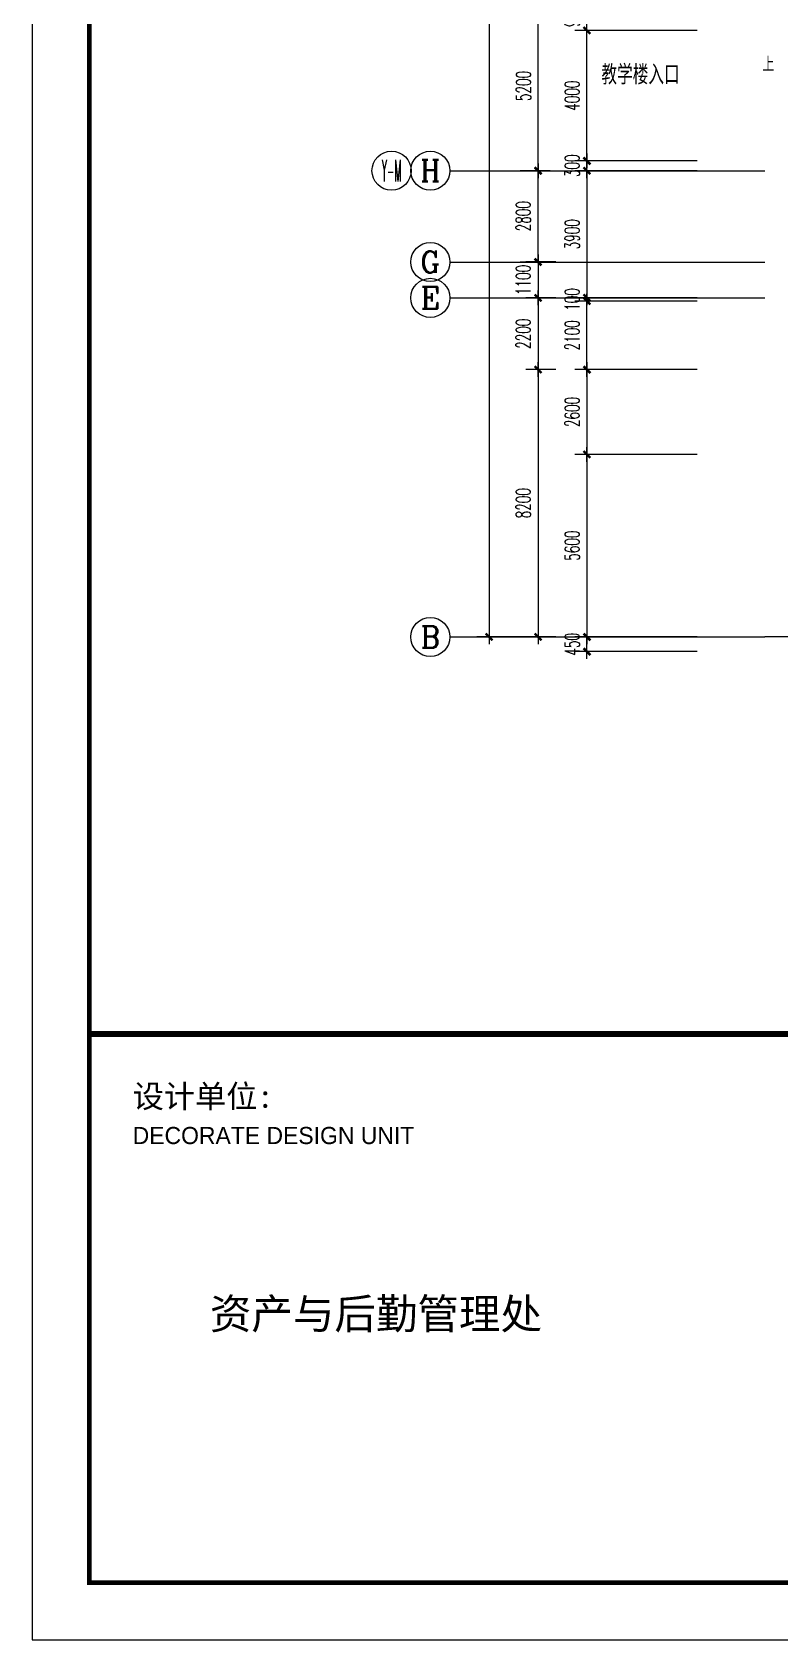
# Model space of a CAD drawing. Extents: x 1575758 to 1999219, y -897052 to -636879.
# Drawn here: x 1575758 to 1598680, y -741246 to -691940 of the extents above; entities that cross this region are included whole.
import ezdxf
from ezdxf.enums import TextEntityAlignment as Align

# ---------------------------------------------------------------- set-up
doc = ezdxf.new("R2010")
doc.units = 0
doc.header["$LTSCALE"] = 1500
doc.header["$MEASUREMENT"] = 0
doc.layers.get('0').update_dxf_attribs({"linetype": 'CONTINUOUS', "lineweight": 5})
doc.layers.get('DEFPOINTS').update_dxf_attribs({"linetype": 'CONTINUOUS', "lineweight": 5})
for name, color, linetype, lineweight in [('AXIS', 7, 'CONTINUOUS', 5), ('AXIS_TEXT', 7, 'CONTINUOUS', 5), ('P-S-TEXT', 7, 'CONTINUOUS', 5), ('PUB_DIM', 7, 'CONTINUOUS', 5)]:
    doc.layers.add(name, color=color, linetype=linetype, lineweight=lineweight)
doc.styles.add('COMPLEX', font='COMPLEX')
doc.styles.add('DIM_FONT', font='romans.shx', dxfattribs={"width": 0.6})
doc.styles.add('H1', font='romans.shx', dxfattribs={"width": 1.2, "bigfont": 'hztxt.shx'})
doc.styles.get("Standard").update_dxf_attribs({"font": 'simhei.ttf', "height": 1.2})
doc.dimstyles.new('NORMAL', dxfattribs={"dimscale": 1.5, "dimtxt": 300, "dimasz": 1, "dimexe": 250, "dimexo": 300, "dimgap": 150, "dimtad": 1, "dimdec": 0, "dimdsep": 46, "dimtxsty": 'DIM_FONT', "dimblk1": '_DIMX', "dimblk2": '_DIMX', "dimsah": 1, "dimcen": 2.5, "dimdle": 0.3, "dimclrd": 256, "dimclre": 256, "dimclrt": 256, "dimadec": 0, "dimazin": 0, "dimtfac": 1, "dimtdec": 0, "dimtix": 1, "dimtmove": 2, "dimatfit": 3, "dimldrblk": '_DIMX', "dimfxl": 1, "dimtvp": 1, "dimtolj": 1, "dimtzin": 0, "dimlwd": -1, "dimlwe": -1, "dimarcsym": 0})

# ---------------------------------------------------------------- blocks, each defined once
blk = doc.blocks.new('_AXISO')
blk.add_circle((0, 0), 0.5)
at = {"layer": 'AXIS_TEXT', "style": 'COMPLEX', "width": 1.041667}
blk.add_attdef('A', text='', height=0.56, dxfattribs=at).set_placement((-0.25, -0.28), (0.25, -0.28), align=Align.FIT)
blk = doc.blocks.new('_DIMX')
blk.add_line((-150, 0), (150, 0))
at = {"const_width": 50}
blk.add_lwpolyline([(-70, -70), (70, 70)], dxfattribs=at)
blk = doc.blocks.new('*D458')
at = {"layer": 'DEFPOINTS', "color": 0, "lineweight": 5}
for p in [(1592766, -690989), (1596594, -690989), (1596594, -691889)]:
    blk.add_point(p, dxfattribs=at)
at = {"layer": 'PUB_DIM'}
for p, q in [((1596144, -690989), (1592391, -690989)), ((1592766, -690988), (1592766, -690986)), ((1592766, -691889), (1592766, -690989)), ((1596144, -691889), (1592391, -691889)), ((1592766, -691891), (1592766, -691892))]:
    blk.add_line(p, q, dxfattribs=at)
at = {"layer": 'PUB_DIM', "xscale": 1.5, "yscale": 1.5, "zscale": 1.5}
for p, rotation in [((1592766, -690989), 270), ((1592766, -691889), 90)]:
    blk.add_blockref('_DIMX', p, dxfattribs=dict(at, rotation=rotation))
at = {"layer": 'PUB_DIM', "insert": (1592316, -691439), "char_height": 450, "attachment_point": 5, "rotation": 90, "style": 'DIM_FONT'}
blk.add_mtext('\\A1;900', dxfattribs=at)
blk = doc.blocks.new('*D459')
at = {"layer": 'DEFPOINTS', "color": 0, "lineweight": 5}
for p in [(1592766, -691889), (1596594, -691889), (1596594, -695889)]:
    blk.add_point(p, dxfattribs=at)
at = {"layer": 'PUB_DIM'}
for p, q in [((1596144, -691889), (1592391, -691889)), ((1592766, -695888), (1592766, -691891)), ((1596144, -695889), (1592391, -695889))]:
    blk.add_line(p, q, dxfattribs=at)
at = {"layer": 'PUB_DIM', "xscale": 1.5, "yscale": 1.5, "zscale": 1.5}
for p, rotation in [((1592766, -691889), 90), ((1592766, -695889), 270)]:
    blk.add_blockref('_DIMX', p, dxfattribs=dict(at, rotation=rotation))
at = {"layer": 'PUB_DIM', "insert": (1592316, -693889), "char_height": 450, "attachment_point": 5, "rotation": 90, "style": 'DIM_FONT'}
blk.add_mtext('\\A1;4000', dxfattribs=at)
blk = doc.blocks.new('*D460')
at = {"layer": 'DEFPOINTS', "color": 0, "lineweight": 5}
for p in [(1596594, -696189), (1592766, -700089), (1596594, -700089)]:
    blk.add_point(p, dxfattribs=at)
at = {"layer": 'PUB_DIM'}
for p, q in [((1596144, -696189), (1592391, -696189)), ((1592766, -696191), (1592766, -700088)), ((1596144, -700089), (1592391, -700089))]:
    blk.add_line(p, q, dxfattribs=at)
at = {"layer": 'PUB_DIM', "xscale": 1.5, "yscale": 1.5, "zscale": 1.5}
for p, rotation in [((1592766, -696189), 90), ((1592766, -700089), 270)]:
    blk.add_blockref('_DIMX', p, dxfattribs=dict(at, rotation=rotation))
at = {"layer": 'PUB_DIM', "insert": (1592316, -698139), "char_height": 450, "attachment_point": 5, "rotation": 90, "style": 'DIM_FONT'}
blk.add_mtext('\\A1;3900', dxfattribs=at)
blk = doc.blocks.new('*D461')
at = {"layer": 'DEFPOINTS', "color": 0, "lineweight": 5}
for p in [(1592766, -700189), (1596594, -700189), (1596594, -702289)]:
    blk.add_point(p, dxfattribs=at)
at = {"layer": 'PUB_DIM'}
for p, q in [((1596144, -700189), (1592391, -700189)), ((1592766, -702288), (1592766, -700191)), ((1596144, -702289), (1592391, -702289))]:
    blk.add_line(p, q, dxfattribs=at)
at = {"layer": 'PUB_DIM', "xscale": 1.5, "yscale": 1.5, "zscale": 1.5}
for p, rotation in [((1592766, -700189), 90), ((1592766, -702289), 270)]:
    blk.add_blockref('_DIMX', p, dxfattribs=dict(at, rotation=rotation))
at = {"layer": 'PUB_DIM', "insert": (1592316, -701239), "char_height": 450, "attachment_point": 5, "rotation": 90, "style": 'DIM_FONT'}
blk.add_mtext('\\A1;2100', dxfattribs=at)
blk = doc.blocks.new('*D630')
at = {"layer": 'DEFPOINTS', "color": 0, "lineweight": 5}
for p in [(1591943, -653339), (1589766, -710489), (1591943, -710489)]:
    blk.add_point(p, dxfattribs=at)
at = {"layer": 'PUB_DIM'}
for p, q in [((1591493, -653339), (1589391, -653339)), ((1589766, -653341), (1589766, -710488)), ((1591493, -710489), (1589391, -710489))]:
    blk.add_line(p, q, dxfattribs=at)
at = {"layer": 'PUB_DIM', "xscale": 1.5, "yscale": 1.5, "zscale": 1.5}
for p, rotation in [((1589766, -653339), 90), ((1589766, -710489), 270)]:
    blk.add_blockref('_DIMX', p, dxfattribs=dict(at, rotation=rotation))
at = {"layer": 'PUB_DIM', "insert": (1589316, -681914), "char_height": 450, "attachment_point": 5, "rotation": 90, "style": 'DIM_FONT'}
blk.add_mtext('\\A1;57150', dxfattribs=at)
blk = doc.blocks.new('*D641')
at = {"layer": 'DEFPOINTS', "color": 0, "lineweight": 5}
for p in [(1592766, -695889), (1596594, -695889), (1596594, -696189)]:
    blk.add_point(p, dxfattribs=at)
at = {"layer": 'PUB_DIM'}
for p, q in [((1596144, -695889), (1592391, -695889)), ((1596144, -696189), (1592391, -696189)), ((1592766, -695888), (1592766, -695886)), ((1592766, -696189), (1592766, -695889)), ((1592766, -696191), (1592766, -696192))]:
    blk.add_line(p, q, dxfattribs=at)
at = {"layer": 'PUB_DIM', "xscale": 1.5, "yscale": 1.5, "zscale": 1.5}
for p, rotation in [((1592766, -695889), 270), ((1592766, -696189), 90)]:
    blk.add_blockref('_DIMX', p, dxfattribs=dict(at, rotation=rotation))
at = {"layer": 'PUB_DIM', "insert": (1592316, -696039), "char_height": 450, "attachment_point": 5, "rotation": 90, "style": 'DIM_FONT'}
blk.add_mtext('\\A1;300', dxfattribs=at)
blk = doc.blocks.new('*D642')
at = {"layer": 'DEFPOINTS', "color": 0, "lineweight": 5}
for p in [(1596594, -702289), (1592766, -704889), (1596594, -704889)]:
    blk.add_point(p, dxfattribs=at)
at = {"layer": 'PUB_DIM'}
for p, q in [((1596144, -702289), (1592391, -702289)), ((1592766, -702291), (1592766, -704888)), ((1596144, -704889), (1592391, -704889))]:
    blk.add_line(p, q, dxfattribs=at)
at = {"layer": 'PUB_DIM', "xscale": 1.5, "yscale": 1.5, "zscale": 1.5}
for p, rotation in [((1592766, -702289), 90), ((1592766, -704889), 270)]:
    blk.add_blockref('_DIMX', p, dxfattribs=dict(at, rotation=rotation))
at = {"layer": 'PUB_DIM', "insert": (1592316, -703589), "char_height": 450, "attachment_point": 5, "rotation": 90, "style": 'DIM_FONT'}
blk.add_mtext('\\A1;2600', dxfattribs=at)
blk = doc.blocks.new('*D643')
at = {"layer": 'DEFPOINTS', "color": 0, "lineweight": 5}
for p in [(1592766, -710489), (1596594, -710489), (1596594, -710939)]:
    blk.add_point(p, dxfattribs=at)
at = {"layer": 'PUB_DIM'}
for p, q in [((1596144, -710489), (1592391, -710489)), ((1592766, -710488), (1592766, -710486)), ((1592766, -710939), (1592766, -710489)), ((1596144, -710939), (1592391, -710939)), ((1592766, -710941), (1592766, -710942))]:
    blk.add_line(p, q, dxfattribs=at)
at = {"layer": 'PUB_DIM', "xscale": 1.5, "yscale": 1.5, "zscale": 1.5}
for p, rotation in [((1592766, -710489), 270), ((1592766, -710939), 90)]:
    blk.add_blockref('_DIMX', p, dxfattribs=dict(at, rotation=rotation))
at = {"layer": 'PUB_DIM', "insert": (1592316, -710714), "char_height": 450, "attachment_point": 5, "rotation": 90, "style": 'DIM_FONT'}
blk.add_mtext('\\A1;450', dxfattribs=at)
blk = doc.blocks.new('*D1140')
at = {"layer": 'DEFPOINTS', "color": 0, "lineweight": 5}
for p in [(1596594, -700089), (1592766, -700189), (1596594, -700189)]:
    blk.add_point(p, dxfattribs=at)
at = {"layer": 'PUB_DIM'}
for p, q in [((1596144, -700089), (1592391, -700089)), ((1592766, -700088), (1592766, -700086)), ((1592766, -700089), (1592766, -700189)), ((1596144, -700189), (1592391, -700189)), ((1592766, -700191), (1592766, -700192))]:
    blk.add_line(p, q, dxfattribs=at)
at = {"layer": 'PUB_DIM', "xscale": 1.5, "yscale": 1.5, "zscale": 1.5}
for p, rotation in [((1592766, -700089), 270), ((1592766, -700189), 90)]:
    blk.add_blockref('_DIMX', p, dxfattribs=dict(at, rotation=rotation))
at = {"layer": 'PUB_DIM', "insert": (1592316, -700139), "char_height": 450, "attachment_point": 5, "rotation": 90, "style": 'DIM_FONT'}
blk.add_mtext('\\A1;100', dxfattribs=at)
blk = doc.blocks.new('*D1785')
at = {"layer": 'DEFPOINTS', "color": 0, "lineweight": 5}
for p in [(1592266, -702288), (1591266, -710488), (1592266, -710488)]:
    blk.add_point(p, dxfattribs=at)
at = {"layer": 'PUB_DIM'}
for p, q in [((1591816, -702288), (1590891, -702288)), ((1591266, -702289), (1591266, -710486)), ((1591816, -710488), (1590891, -710488))]:
    blk.add_line(p, q, dxfattribs=at)
at = {"layer": 'PUB_DIM', "xscale": 1.5, "yscale": 1.5, "zscale": 1.5}
for p, rotation in [((1591266, -702288), 90), ((1591266, -710488), 270)]:
    blk.add_blockref('_DIMX', p, dxfattribs=dict(at, rotation=rotation))
at = {"layer": 'PUB_DIM', "insert": (1590816, -706388), "char_height": 450, "attachment_point": 5, "rotation": 90, "style": 'DIM_FONT'}
blk.add_mtext('\\A1;8200', dxfattribs=at)
blk = doc.blocks.new('*D1786')
at = {"layer": 'DEFPOINTS', "color": 0, "lineweight": 5}
for p in [(1592266, -698989), (1591266, -700089), (1592266, -700089)]:
    blk.add_point(p, dxfattribs=at)
at = {"layer": 'PUB_DIM'}
for p, q in [((1591816, -698989), (1590891, -698989)), ((1591266, -698988), (1591266, -698986)), ((1591266, -698989), (1591266, -700089)), ((1591816, -700089), (1590891, -700089)), ((1591266, -700091), (1591266, -700092))]:
    blk.add_line(p, q, dxfattribs=at)
at = {"layer": 'PUB_DIM', "xscale": 1.5, "yscale": 1.5, "zscale": 1.5}
for p, rotation in [((1591266, -698989), 270), ((1591266, -700089), 90)]:
    blk.add_blockref('_DIMX', p, dxfattribs=dict(at, rotation=rotation))
at = {"layer": 'PUB_DIM', "insert": (1590816, -699539), "char_height": 450, "attachment_point": 5, "rotation": 90, "style": 'DIM_FONT'}
blk.add_mtext('\\A1;1100', dxfattribs=at)
blk = doc.blocks.new('*D1787')
at = {"layer": 'DEFPOINTS', "color": 0, "lineweight": 5}
for p in [(1592266, -700089), (1591266, -702289), (1592266, -702289)]:
    blk.add_point(p, dxfattribs=at)
at = {"layer": 'PUB_DIM'}
for p, q in [((1591816, -700089), (1590891, -700089)), ((1591266, -700091), (1591266, -702288)), ((1591816, -702289), (1590891, -702289))]:
    blk.add_line(p, q, dxfattribs=at)
at = {"layer": 'PUB_DIM', "xscale": 1.5, "yscale": 1.5, "zscale": 1.5}
for p, rotation in [((1591266, -700089), 90), ((1591266, -702289), 270)]:
    blk.add_blockref('_DIMX', p, dxfattribs=dict(at, rotation=rotation))
at = {"layer": 'PUB_DIM', "insert": (1590816, -701189), "char_height": 450, "attachment_point": 5, "rotation": 90, "style": 'DIM_FONT'}
blk.add_mtext('\\A1;2200', dxfattribs=at)
blk = doc.blocks.new('*D1788')
at = {"layer": 'DEFPOINTS', "color": 0, "lineweight": 5}
for p in [(1590266, -696186), (1591266, -696186), (1590266, -698986)]:
    blk.add_point(p, dxfattribs=at)
at = {"layer": 'PUB_DIM'}
for p, q in [((1590716, -696186), (1591641, -696186)), ((1591266, -698985), (1591266, -696188)), ((1590716, -698986), (1591641, -698986))]:
    blk.add_line(p, q, dxfattribs=at)
at = {"layer": 'PUB_DIM', "xscale": 1.5, "yscale": 1.5, "zscale": 1.5}
for p, rotation in [((1591266, -696186), 90), ((1591266, -698986), 270)]:
    blk.add_blockref('_DIMX', p, dxfattribs=dict(at, rotation=rotation))
at = {"layer": 'PUB_DIM', "insert": (1590816, -697586), "char_height": 450, "attachment_point": 5, "rotation": 90, "style": 'DIM_FONT'}
blk.add_mtext('\\A1;2800', dxfattribs=at)
blk = doc.blocks.new('*D1789')
at = {"layer": 'DEFPOINTS', "color": 0, "lineweight": 5}
for p in [(1590269, -690991), (1591269, -690991), (1590269, -696191)]:
    blk.add_point(p, dxfattribs=at)
at = {"layer": 'PUB_DIM'}
for p, q in [((1590719, -690991), (1591644, -690991)), ((1591269, -696189), (1591269, -690992)), ((1590719, -696191), (1591644, -696191))]:
    blk.add_line(p, q, dxfattribs=at)
at = {"layer": 'PUB_DIM', "xscale": 1.5, "yscale": 1.5, "zscale": 1.5}
for p, rotation in [((1591269, -690991), 90), ((1591269, -696191), 270)]:
    blk.add_blockref('_DIMX', p, dxfattribs=dict(at, rotation=rotation))
at = {"layer": 'PUB_DIM', "insert": (1590819, -693591), "char_height": 450, "attachment_point": 5, "rotation": 90, "style": 'DIM_FONT'}
blk.add_mtext('\\A1;5200', dxfattribs=at)
blk = doc.blocks.new('*D2269')
at = {"layer": 'DEFPOINTS', "color": 0, "lineweight": 5}
for p in [(1596594, -704889), (1592766, -710489), (1596594, -710489)]:
    blk.add_point(p, dxfattribs=at)
at = {"layer": 'PUB_DIM'}
for p, q in [((1596144, -704889), (1592391, -704889)), ((1592766, -704891), (1592766, -710488)), ((1596144, -710489), (1592391, -710489))]:
    blk.add_line(p, q, dxfattribs=at)
at = {"layer": 'PUB_DIM', "xscale": 1.5, "yscale": 1.5, "zscale": 1.5}
for p, rotation in [((1592766, -704889), 90), ((1592766, -710489), 270)]:
    blk.add_blockref('_DIMX', p, dxfattribs=dict(at, rotation=rotation))
at = {"layer": 'PUB_DIM', "insert": (1592316, -707689), "char_height": 450, "attachment_point": 5, "rotation": 90, "style": 'DIM_FONT'}
blk.add_mtext('\\A1;5600', dxfattribs=at)

msp = doc.modelspace()

# ---------------------------------------------------------------- linework, layer by layer
at = {"layer": 'AXIS', "color": 250}
msp.add_lwpolyline([(1575758, -639932.6), (1575758, -741246), (1712478.5, -741246), (1712478.5, -639932.6)], close=True, dxfattribs=at)
at = {"layer": 'AXIS', "color": 0, "const_width": 140.2}
msp.add_lwpolyline([(1577510.8, -641685.4), (1577510.8, -739493.2), (1710725.7, -739493.2), (1710725.7, -641685.4)], close=True, dxfattribs=at)
at = {"layer": 'AXIS', "color": 0, "const_width": 175.3}
msp.add_lwpolyline([(1577510.8, -722666), (1710725.7, -722666)], dxfattribs=at)
at = {"layer": 'PUB_DIM'}
for p, q in [((1588565.7, -696189.3), (1598219.5, -696189.3)), ((1588565.7, -698989.3), (1598219.5, -698989.3)), ((1588565.7, -700089.3), (1598219.5, -700089.3)), ((1588565.7, -710489.3), (1598219.5, -710489.3)), ((1692049, -710489.3), (1598224.3, -710489.3))]:
    msp.add_line(p, q, dxfattribs=at)

# ---------------------------------------------------------------- block references
ref = msp.add_blockref('_AXISO', (1586774.7, -696189.3), dxfattribs=dict(at, xscale=1200, yscale=1200, zscale=1200))
ref.add_attrib('A', 'Y-M', dxfattribs={"layer": 'AXIS_TEXT', "height": 672, "style": 'COMPLEX', "width": 0.275735}).set_placement((1586474.7, -696525.3), (1587074.7, -696525.3), align=Align.FIT)
ref = msp.add_blockref('_AXISO', (1587965.7, -696189.3), dxfattribs=dict(at, xscale=1200, yscale=1200, zscale=1200))
ref.add_attrib('A', 'H', dxfattribs={"layer": 'AXIS_TEXT', "height": 672, "style": 'COMPLEX', "width": 0.9375}).set_placement((1587665.7, -696525.3), (1588265.7, -696525.3), align=Align.FIT)
at = {"layer": 'PUB_DIM', "xscale": 1200, "yscale": 1200, "zscale": 1200}
msp.add_blockref('_AXISO', (1587965.7, -698989.3), dxfattribs=at).add_auto_attribs({'A': 'G'})
at = {"layer": 'PUB_DIM'}
ref = msp.add_blockref('_AXISO', (1587965.7, -700089.3), dxfattribs=dict(at, xscale=1200, yscale=1200, zscale=1200))
ref.add_attrib('A', 'E', dxfattribs={"layer": 'AXIS_TEXT', "height": 672, "style": 'COMPLEX', "width": 1.171875}).set_placement((1587665.7, -700425.3), (1588265.7, -700425.3), align=Align.FIT)
ref = msp.add_blockref('_AXISO', (1587965.7, -710489.3), dxfattribs=dict(at, xscale=1200, yscale=1200, zscale=1200))
ref.add_attrib('A', 'B', dxfattribs={"layer": 'AXIS_TEXT', "height": 672, "style": 'COMPLEX', "width": 1.102941}).set_placement((1587665.7, -710825.3), (1588265.7, -710825.3), align=Align.FIT)

# ---------------------------------------------------------------- texts
at = {"layer": 'AXIS', "color": 250, "attachment_point": 1}
for s, insert, char_height, width in [('{\\fSimHei|b0|i0|c134|p2;\\C5;设计单位:}', (1578839.6, -724224.7), 701.131, 6476.823), ('\\fￋￎￌ￥|b0|i0|c134|p2;\\C5;DECORATE DESIGN UNIT', (1578839.6, -725515.4), 525.848, 8852.586), ('{\\C5;资产与后勤管理处}', (1581204.7, -730780.3), 933.333, 28945.32)]:
    msp.add_mtext(s, dxfattribs=dict(at, insert=insert, char_height=char_height, width=width))
at = {"layer": 'P-S-TEXT', "style": 'H1', "width": 0.8}
msp.add_text('上', height=450, rotation=360, dxfattribs=at).set_placement((1598149.3, -693148.2))
at = {"layer": 'PUB_DIM', "style": 'H1', "width": 0.8}
msp.add_text('教学楼入口', height=600, dxfattribs=at).set_placement((1593209.1, -693544.3))

# ---------------------------------------------------------------- dimensions: what is measured, and where the dimension line sits
at = {"layer": 'PUB_DIM'}
for p1, p2, distance, picture, middle in [((1591942.9, -653339.3), (1591942.9, -710489.3), -2177.2, '*D630', (1589315.7, -681914.3)), ((1590268.8, -696190.8), (1590268.8, -690990.7), -1000, '*D1789', (1590818.8, -693590.8)), ((1596594.4, -691889.3), (1596594.4, -690989.3), 3828.7, '*D458', (1592315.7, -691439.3)), ((1596594.4, -695889.3), (1596594.4, -691889.3), 3828.7, '*D459', (1592315.7, -693889.3)), ((1596594.4, -696189.3), (1596594.4, -695889.3), 3828.7, '*D641', (1592315.7, -696039.3)), ((1590265.7, -698986.1), (1590265.7, -696186.1), -1000, '*D1788', (1590815.7, -697586.1)), ((1596594.4, -696189.3), (1596594.4, -700089.3), -3828.7, '*D460', (1592315.7, -698139.3)), ((1592265.7, -698989.1), (1592265.7, -700089.1), -1000, '*D1786', (1590815.7, -699539.1)), ((1596594.4, -700089.3), (1596594.4, -700189.3), -3828.7, '*D1140', (1592315.7, -700139.3)), ((1592265.7, -700089.1), (1592265.7, -702289.1), -1000, '*D1787', (1590815.7, -701189.1)), ((1596594.4, -702289.3), (1596594.4, -700189.3), 3828.7, '*D461', (1592315.7, -701239.3)), ((1592265.7, -702287.8), (1592265.7, -710487.8), -1000, '*D1785', (1590815.7, -706387.8)), ((1596594.4, -702289.3), (1596594.4, -704889.3), -3828.7, '*D642', (1592315.7, -703589.3)), ((1596594.4, -704889.3), (1596594.4, -710489.3), -3828.7, '*D2269', (1592315.7, -707689.3)), ((1596594.4, -710939.3), (1596594.4, -710489.3), 3828.7, '*D643', (1592315.7, -710714.3))]:
    dim = msp.add_aligned_dim(p1=p1, p2=p2, distance=distance, dimstyle='NORMAL', dxfattribs=at)
    dim.commit()
    dim.dimension.update_dxf_attribs({"geometry": picture, "text_midpoint": middle})

doc.saveas('drawing.dxf')
